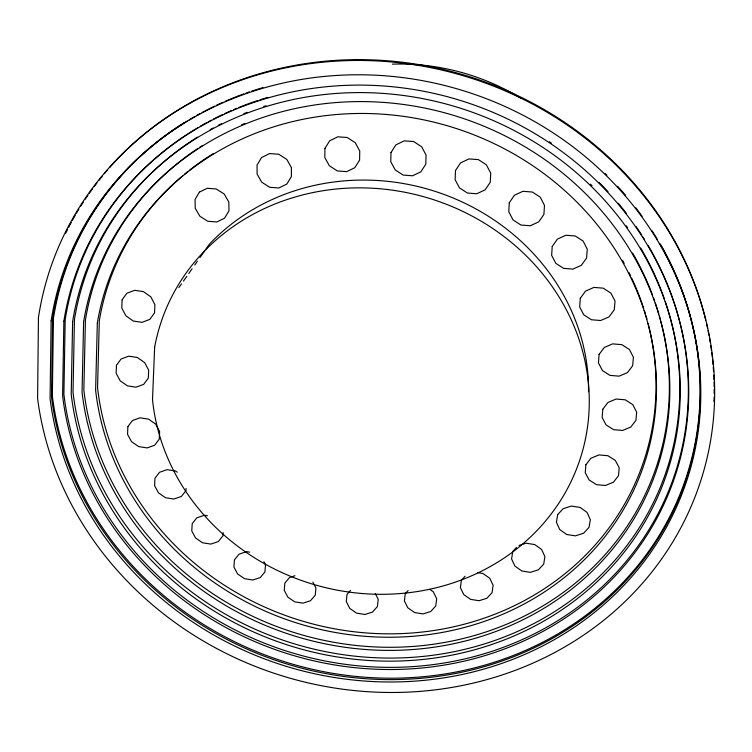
<?xml version="1.0" encoding="UTF-8"?>
<svg xmlns="http://www.w3.org/2000/svg" width="752" height="752" viewBox="0 0 752 752"><rect width="100%" height="100%" fill="white"/><g stroke="black" fill="none" stroke-linecap="round" stroke-linejoin="round"><path stroke-width="1.13" d="M186.101 488.471L185.97 490.614L181.392 496.442L173.909 499.037L165.525 497.721L158.465 492.842L154.602 485.698L154.978 478.178L159.518 472.303L167.029 469.652L175.47 470.968L177.246 472.2M223.128 532.726L222.912 535.875L218.296 541.572L210.833 544.081L202.514 542.756L195.548 537.962L191.769 530.95L192.221 523.589L196.798 517.846L204.281 515.289L207.43 515.778M178.854 287.64L181.505 283.871M183.488 281.041L186.806 276.322M188.79 273.493L192.098 268.784M194.749 265.014L197.4 261.235M200.051 257.466L204.685 250.867M206.01 248.978L209.329 244.268A216.172 198.265 17.1 0 1 448.277 196.046A216.172 198.265 17.1 0 1 588.534 391.736M350.488 590.405L347.029 594.381L346.277 601.553L349.783 608.415L356.598 613.134L364.917 614.469L372.531 612.062L377.401 606.535L378.228 599.363L375.239 593.45M408.12 590.527L405.272 593.723L404.397 600.933L407.828 607.823L414.643 612.57L423.019 613.914L430.746 611.489L435.756 605.943L436.696 598.733L433.293 591.796L429.871 589.399M465.037 576.258L461.38 580.309L460.384 587.603L463.758 594.578L470.583 599.363L479.052 600.716L486.911 598.263L492.071 592.642L493.133 585.338L489.796 578.326L482.934 573.485L477.595 572.639M516.483 547.437L512.704 551.573L511.595 559.018L514.923 566.115L521.794 570.984L530.376 572.338L538.404 569.819L543.724 564.075L544.899 556.63L541.609 549.486L534.7 544.561L526.043 543.207L519.002 545.463M294.963 575.731L289.576 577.489L284.867 583.063L284.237 590.245L287.828 597.107L294.681 601.826L302.962 603.151L310.482 600.735L315.229 595.208L315.915 588.026L312.86 582.104M249.702 552.147L246.581 551.658L239.08 554.149L234.455 559.789L233.928 567.036L237.613 573.945L244.513 578.683L252.794 580.008L260.258 577.564L264.92 571.971L265.512 564.733L263.943 561.744M392.394 64.146A220.11 207.881 17.1 0 1 521.277 98.446M648.111 323.548A281.925 258.829 17.1 0 1 423.846 631.849A281.925 258.829 17.1 0 1 97.553 387.712L99.302 320.775A281.925 258.829 17.1 0 1 182.877 175.601M184.672 174.107A281.925 258.829 17.1 0 1 187.389 171.888M189.222 170.422A281.925 258.829 17.1 0 1 213.248 153.596M622.468 260.239A281.925 258.829 17.1 0 1 624.179 263.313M629.067 272.675A281.925 258.829 17.1 0 1 630.618 275.834M631.624 277.958A281.925 258.829 17.1 0 1 643.637 308.207M644.332 310.397A281.925 258.829 17.1 0 1 645.348 313.669M645.996 315.859A281.925 258.829 17.1 0 1 646.927 319.13M660.942 321.668A295.639 271.293 17.1 0 1 426.61 645.131A295.639 271.293 17.1 0 1 83.848 390.109L85.427 319.985A295.639 271.293 17.1 0 1 197.541 148.699M199.506 147.401A295.639 271.293 17.1 0 1 202.467 145.493M241.505 124.832A295.639 271.293 17.1 0 1 244.767 123.441M632.601 253.01A295.639 271.293 17.1 0 1 652.651 295.404M653.45 297.595A295.639 271.293 17.1 0 1 654.625 300.866M655.377 303.056A295.639 271.293 17.1 0 1 658.827 314.007M659.457 316.197A295.639 271.293 17.1 0 1 660.66 320.578M665.285 301.543A306.421 281.051 17.1 0 1 438.971 654.39A306.421 281.051 17.1 0 1 73.01 392.29L74.439 319.675A306.421 281.051 17.1 0 1 197.419 137.184M210.212 129.626A306.421 281.051 17.1 0 1 213.239 127.972M218.353 125.274A306.421 281.051 17.1 0 1 221.455 123.695M243.864 113.618A306.421 281.051 17.1 0 1 247.154 112.33M263.802 106.436A306.421 281.051 17.1 0 1 266.039 105.722M590.386 184.108A306.421 281.051 17.1 0 1 592.059 185.744M626.313 225.863A306.421 281.051 17.1 0 1 627.647 227.753M640.704 248A306.421 281.051 17.1 0 1 664.524 299.343M679.667 321.527A315.417 289.172 17.1 0 1 429.495 665.059A315.417 289.172 17.1 0 1 63.892 394.424L65.18 319.741A315.417 289.172 17.1 0 1 198.265 127.464M200.239 126.308A315.417 289.172 17.1 0 1 206.245 122.914M208.276 121.815A315.417 289.172 17.1 0 1 211.34 120.179M213.399 119.107A315.417 289.172 17.1 0 1 222.808 114.473M224.933 113.477A315.417 289.172 17.1 0 1 231.353 110.591M233.515 109.67A315.417 289.172 17.1 0 1 236.767 108.297M238.957 107.414A315.417 289.172 17.1 0 1 257.786 100.514M260.023 99.781A315.417 289.172 17.1 0 1 267.9 97.365M549.364 141.761A315.417 289.172 17.1 0 1 551.319 143.077M599.053 182.388A315.417 289.172 17.1 0 1 608.048 191.722M618.21 203.219A315.417 289.172 17.1 0 1 626.331 213.295M635.995 226.493A315.417 289.172 17.1 0 1 641.776 235.15M643.016 237.087A315.417 289.172 17.1 0 1 644.238 239.033M648.365 245.857A315.417 289.172 17.1 0 1 679.385 320.427M660.688 244.626A327.233 299.935 17.1 0 1 473.205 668.218A327.233 299.935 17.1 0 1 52.339 395.872L53.439 318.463A327.233 299.935 17.1 0 1 183.996 122.839M659.711 243.394A327.806 300.377 17.1 0 1 474.268 669.336A327.806 300.377 17.1 0 1 51.493 396.887L52.574 319.356A327.806 300.377 17.1 0 1 187.21 121.016M189.156 119.841A327.806 300.377 17.1 0 1 195.078 116.372M197.08 115.244A327.806 300.377 17.1 0 1 200.107 113.571M202.138 112.471A327.806 300.377 17.1 0 1 214.574 106.164M216.689 105.158A327.806 300.377 17.1 0 1 223.081 102.234M225.233 101.285A327.806 300.377 17.1 0 1 243.845 93.878M246.064 93.079A327.806 300.377 17.1 0 1 249.401 91.913M251.638 91.161A327.806 300.377 17.1 0 1 262.871 87.627M605.21 173.58A327.806 300.377 17.1 0 1 606.892 175.225M617.533 186.261A327.806 300.377 17.1 0 1 625.382 195.088M635.797 207.872A327.806 300.377 17.1 0 1 642.123 216.313M651.937 230.685A327.806 300.377 17.1 0 1 657.38 239.446M65.518 233.618A341.117 312.653 17.1 0 1 67.567 229.492M68.611 227.433A341.117 312.653 17.1 0 1 71.318 222.319M72.427 220.28A341.117 312.653 17.1 0 1 75.294 215.194M76.478 213.173A341.117 312.653 17.1 0 1 78.885 209.159M80.746 206.161A341.117 312.653 17.1 0 1 83.275 202.194M85.22 199.233A341.117 312.653 17.1 0 1 87.881 195.323M89.234 193.386A341.117 312.653 17.1 0 1 92.684 188.583M94.094 186.675A341.117 312.653 17.1 0 1 96.952 182.905M99.142 180.104A341.117 312.653 17.1 0 1 102.112 176.41M104.368 173.674A341.117 312.653 17.1 0 1 107.433 170.074M109.773 167.405A341.117 312.653 17.1 0 1 450.345 71.233A341.117 312.653 17.1 0 1 705.771 320.173M706.579 323.633A341.117 312.653 17.1 0 1 707.604 328.257M708.093 330.579A341.117 312.653 17.1 0 1 709.004 335.242M709.437 337.573A341.117 312.653 17.1 0 1 710.245 342.245M710.8 345.76A341.117 312.653 17.1 0 1 711.477 350.451M711.787 352.801A341.117 312.653 17.1 0 1 712.351 357.491M712.605 359.841A341.117 312.653 17.1 0 1 713.046 364.541M713.244 366.882A341.117 312.653 17.1 0 1 713.582 371.573M713.789 375.079A341.117 312.653 17.1 0 1 713.996 379.751M714.071 382.072A341.117 312.653 17.1 0 1 714.156 386.725M714.184 389.038A341.117 312.653 17.1 0 1 714.165 393.653M714.099 397.103A341.117 312.653 17.1 0 1 713.958 401.681M291.409 167.602L291.391 176.635L286.794 184.09L278.851 187.972L269.686 187.286L261.734 182.2L257.099 174.079L257.034 165.045L261.583 157.535L269.554 153.577L278.785 154.254L286.794 159.396L291.409 167.602M324.93 148.445L324.845 157.582L329.404 165.816L337.394 170.958L346.672 171.644L354.794 167.696L359.588 160.138L359.747 150.983L355.207 142.673L347.17 137.484L337.817 136.808L329.667 140.821L324.93 148.445M38.437 317.617L37.6 398.466A342.122 313.434 17.1 0 0 554.487 652.642A342.122 313.434 17.1 0 0 559.986 120.245A342.122 313.434 17.1 0 0 38.437 317.617M51.127 320.85L50.074 398.579A328.765 301.12 17.1 0 0 546.055 644.173A328.765 301.12 17.1 0 0 553.011 132.794A328.765 301.12 17.1 0 0 51.127 320.85M63.882 321.123L62.613 395.966A316.263 289.821 17.1 0 0 539.052 633.494A316.263 289.821 17.1 0 0 547.371 141.423A316.263 289.821 17.1 0 0 63.882 321.123M72.624 321.64L71.224 394.49A307.596 281.962 17.1 0 0 534.146 626.369A307.596 281.962 17.1 0 0 543.32 147.712A307.596 281.962 17.1 0 0 72.624 321.64M83.604 322.016L82.053 392.365A296.805 272.186 17.1 0 0 528.177 617.138A296.805 272.186 17.1 0 0 538.338 155.185A296.805 272.186 17.1 0 0 83.604 322.016M97.328 323.022L95.617 390.213A283.166 259.788 17.1 0 0 520.553 605.886A283.166 259.788 17.1 0 0 531.814 165.102A283.166 259.788 17.1 0 0 97.328 323.022M390.993 152.515L390.758 161.689L395.232 169.943L403.204 175.094L412.557 175.789L420.81 171.832L425.764 164.256L426.074 155.072L421.628 146.743L413.609 141.526L404.181 140.85L395.9 144.873L390.993 152.515M116.457 365.303L116.146 373.265L120.179 380.785L127.455 385.87L136.046 387.186L143.679 384.366L148.304 378.162L148.68 370.2L144.675 362.624L137.362 357.482L128.695 356.175L121.044 359.042L116.457 365.303M122.115 299.813L121.796 308.047L125.885 315.802L133.283 321.029L142.034 322.345L149.798 319.393L154.527 312.945L154.921 304.71L150.851 296.89L143.406 291.607L134.599 290.3L126.797 293.308L122.115 299.813M154.639 347.245L152.515 399.509A220.421 201.527 17.1 0 0 480.913 571.464A220.421 201.527 17.1 0 0 494.797 229.886A220.421 201.527 17.1 0 0 154.639 347.245M455.486 170.525L455.11 179.662L459.481 187.897L467.406 193.038L476.796 193.743L485.162 189.814L490.257 182.275L490.718 173.12L486.375 164.82L478.394 159.612L468.919 158.926L460.534 162.93L455.486 170.525M127.878 426.61L127.549 434.327L131.497 441.64L138.659 446.603L147.129 447.919L154.658 445.231L159.245 439.234L159.631 431.516L155.711 424.156L148.501 419.137L139.966 417.821L132.418 420.565L127.878 426.61M509.273 202.749L508.784 211.782L513.043 219.922L520.91 225.027L530.292 225.75L538.705 221.878L543.903 214.442L544.476 205.399L540.246 197.184L532.322 192.014L522.866 191.309L514.424 195.247L509.273 202.749M552.231 246.449L551.639 255.313L555.803 263.332L563.586 268.37L572.921 269.103L581.334 265.334L586.588 258.039L587.256 249.156L583.12 241.072L575.289 235.978L565.871 235.254L557.429 239.098L552.231 246.449M580.309 298.29L579.67 306.957L583.74 314.806L591.42 319.76L600.669 320.512L609.045 316.855L614.299 309.749L615.023 301.082L610.972 293.167L603.245 288.157L593.911 287.414L585.517 291.127L580.309 298.29M585.883 464.774L585.253 472.735L589.154 480.011L596.524 484.664L605.407 485.463L613.444 482.201L618.501 475.725L619.197 467.753L615.324 460.421L607.907 455.721L598.959 454.922L590.893 458.241L585.883 464.774M599.1 354.418L598.423 362.859L602.418 370.52L609.994 375.38L619.14 376.15L627.431 372.625L632.667 365.726L633.41 357.285L629.452 349.558L621.829 344.642L612.607 343.88L604.279 347.471L599.1 354.418M602.813 409.238L602.136 417.445L606.074 424.918L613.547 429.674L622.571 430.464L630.759 427.07L635.929 420.377L636.671 412.162L632.77 404.623L625.25 399.81L616.151 399.03L607.936 402.489L602.813 409.238M557.655 514.659L556.433 522.283L559.732 529.53L566.66 534.493L575.374 535.856L583.561 533.253L589.042 527.359L590.339 519.735L587.068 512.432L580.102 507.421L571.323 506.058L563.098 508.719L557.655 514.659M199.402 192.136L195.05 199.468L195.247 208.304L199.919 216.275L207.806 221.267L216.82 221.962L224.557 218.183L228.975 210.898L228.843 202.053L224.19 194.016L216.256 188.968L207.167 188.282L199.402 192.136"/></g></svg>
